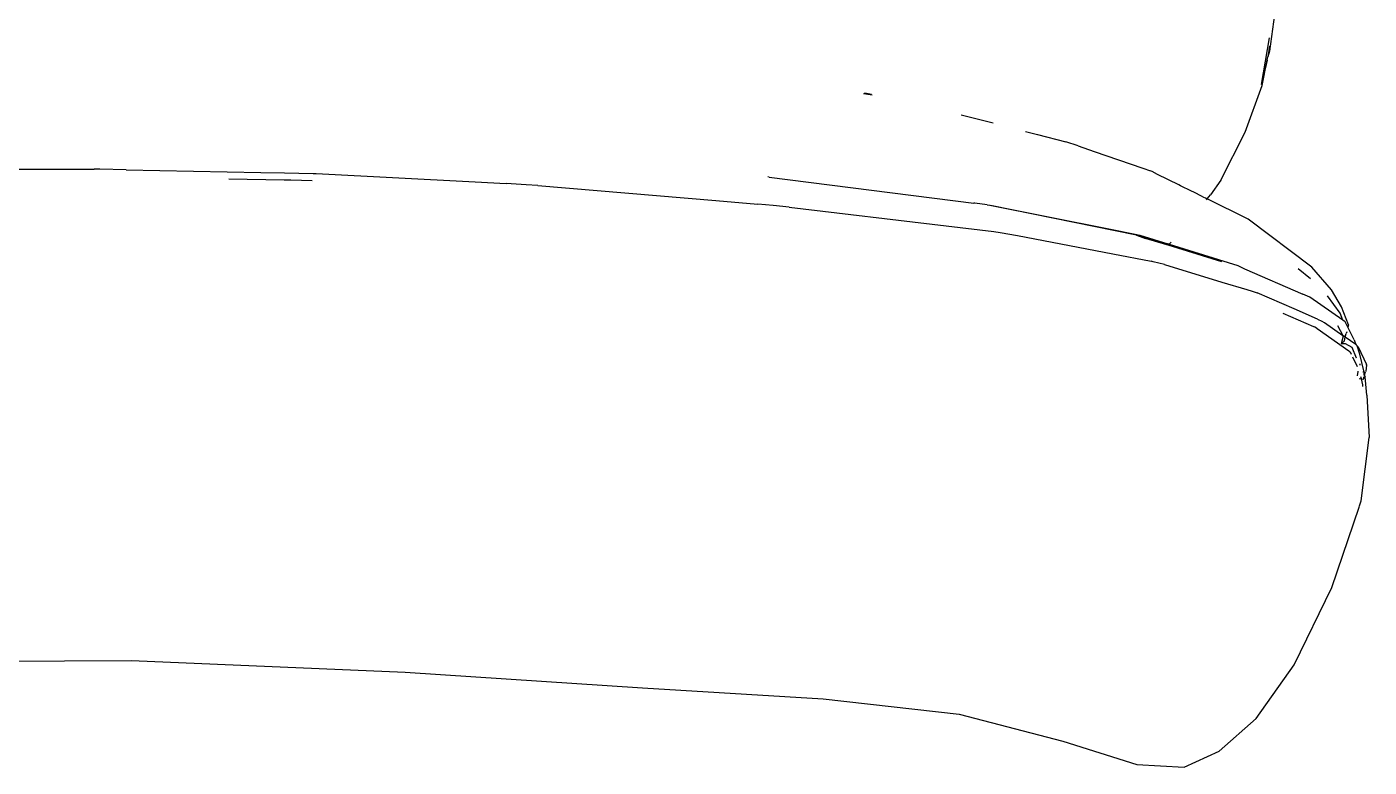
# Model space of a CAD drawing. Header units: millimetres. Extents: x 182 to 575, y -105 to 95.
# Drawn here: x 368.0176 to 368.1932, y -1.8435 to -1.7466 of the extents above; entities that cross this region are included whole.
import ezdxf

# ---------------------------------------------------------------- set-up
doc = ezdxf.new("R2010")
doc.units = ezdxf.units.MM
doc.header["$MEASUREMENT"] = 0

# ---------------------------------------------------------------- blocks, each defined once
blk = doc.blocks.new('A$C69b3238c')
for p, q in [((0.83473, 0.48288), (0.8354, 0.47806)), ((0.83645, 0.47369), (0.83538, 0.47981)), ((0.83539, 0.47873), (0.83559, 0.47733)), ((0.8354, 0.47806), (0.83559, 0.47733)), ((0.83568, 0.47687), (0.83559, 0.47733)), ((0.83634, 0.47356), (0.83568, 0.47687)), ((0.83568, 0.47687), (0.83645, 0.47369)), ((0.83855, 0.46747), (0.83634, 0.47356)), ((0.88737, 0.47229), (0.88841, 0.47252)), ((0.88737, 0.47229), (0.88849, 0.47248)), ((0.88746, 0.47241), (0.88833, 0.47257)), ((0.8757, 0.46973), (0.87154, 0.46866)), ((0.84176, 0.46119), (0.83855, 0.46747)), ((0.86574, 0.46716), (0.86201, 0.4662)), ((0.8673, 0.46756), (0.86574, 0.46716)), ((0.86043, 0.46565), (0.85832, 0.46492)), ((0.86043, 0.46565), (0.86201, 0.4662)), ((0.85832, 0.46492), (0.85194, 0.46273)), ((0.84726, 0.46056), (0.85002, 0.46193)), ((0.85002, 0.46193), (0.85075, 0.46229)), ((0.85075, 0.46229), (0.85093, 0.46238)), ((0.85194, 0.46273), (0.85093, 0.46238)), ((0.96009, 0.46204), (0.93926, 0.46095)), ((0.96048, 0.46205), (0.96009, 0.46204)), ((0.96424, 0.46214), (0.96048, 0.46205)), ((0.9673, 0.4622), (0.96424, 0.46214)), ((0.98494, 0.46255), (0.9673, 0.4622)), ((0.98494, 0.46255), (0.98837, 0.46261)), ((0.98837, 0.46261), (0.98911, 0.46262)), ((1.01814, 0.46263), (0.98911, 0.46262)), ((0.84176, 0.46119), (0.8431, 0.45925)), ((0.84559, 0.45974), (0.84701, 0.46044)), ((0.84701, 0.46044), (0.84726, 0.46056)), ((0.90083, 0.46155), (0.87404, 0.45818)), ((0.90083, 0.46155), (0.90102, 0.4616)), ((0.93107, 0.46047), (0.90782, 0.45851)), ((0.93107, 0.46047), (0.93263, 0.46057)), ((0.93263, 0.46057), (0.93523, 0.46074)), ((0.93926, 0.46095), (0.93523, 0.46074)), ((0.96338, 0.46121), (0.96062, 0.46112)), ((0.96421, 0.46122), (0.96338, 0.46121)), ((0.96426, 0.46123), (0.96421, 0.46122)), ((0.9715, 0.46137), (0.96426, 0.46123)), ((0.83819, 0.45608), (0.84353, 0.45873)), ((0.84353, 0.45873), (0.8431, 0.45925)), ((0.84353, 0.45873), (0.84371, 0.45882)), ((0.84364, 0.45859), (0.84353, 0.45873)), ((0.84411, 0.45901), (0.84371, 0.45882)), ((0.84411, 0.45901), (0.84537, 0.45963)), ((0.84537, 0.45963), (0.84548, 0.45969)), ((0.84548, 0.45969), (0.84559, 0.45974)), ((0.90782, 0.45851), (0.90229, 0.45805)), ((0.85279, 0.45398), (0.87189, 0.45785)), ((0.87198, 0.45792), (0.85641, 0.45479)), ((0.8723, 0.45796), (0.87198, 0.45792)), ((0.8723, 0.45796), (0.87394, 0.45817)), ((0.87394, 0.45817), (0.87404, 0.45818)), ((0.89821, 0.45763), (0.87769, 0.4552)), ((0.89821, 0.45763), (0.90031, 0.45785)), ((0.90031, 0.45785), (0.90229, 0.45805)), ((0.82983, 0.4498), (0.83819, 0.45608)), ((0.85641, 0.45479), (0.85273, 0.45405)), ((0.87769, 0.4552), (0.87142, 0.45445)), ((0.84824, 0.45305), (0.84852, 0.45279)), ((0.85235, 0.45398), (0.84869, 0.45284)), ((0.84875, 0.45272), (0.85279, 0.45398)), ((0.8488, 0.4527), (0.85159, 0.45355)), ((0.85279, 0.45398), (0.85159, 0.45355)), ((0.85273, 0.45405), (0.85235, 0.45398)), ((0.86835, 0.45395), (0.85587, 0.45153)), ((0.8706, 0.45432), (0.86835, 0.45395)), ((0.87142, 0.45445), (0.8706, 0.45432)), ((0.84852, 0.45279), (0.83951, 0.45)), ((0.84164, 0.4505), (0.84866, 0.45265)), ((0.84852, 0.45279), (0.84869, 0.45284)), ((0.84866, 0.45265), (0.84852, 0.45279)), ((0.84866, 0.45265), (0.84875, 0.45272)), ((0.84875, 0.45272), (0.8488, 0.4527)), ((0.85587, 0.45153), (0.85087, 0.45057)), ((0.82726, 0.44683), (0.82983, 0.4498)), ((0.83002, 0.44825), (0.83162, 0.44958)), ((0.83866, 0.44959), (0.83102, 0.44627)), ((0.83951, 0.45), (0.83866, 0.44959)), ((0.8491, 0.45012), (0.84161, 0.44784)), ((0.8491, 0.45012), (0.85058, 0.4505)), ((0.85058, 0.4505), (0.85087, 0.45057)), ((0.84161, 0.44784), (0.83833, 0.44685)), ((0.82596, 0.44462), (0.82726, 0.44683)), ((0.82612, 0.44375), (0.82778, 0.44604)), ((0.83012, 0.44585), (0.83102, 0.44627)), ((0.83217, 0.44433), (0.83698, 0.44644)), ((0.83763, 0.44664), (0.83698, 0.44644)), ((0.83833, 0.44685), (0.83763, 0.44664)), ((0.82506, 0.44226), (0.82596, 0.44462)), ((0.82581, 0.44286), (0.83012, 0.44585)), ((0.82911, 0.443), (0.83217, 0.44433)), ((0.82514, 0.44193), (0.8255, 0.44265)), ((0.8255, 0.44265), (0.82581, 0.44286)), ((0.82581, 0.44286), (0.82612, 0.44375)), ((0.82818, 0.44253), (0.82581, 0.44086)), ((0.82823, 0.44255), (0.82818, 0.44253)), ((0.82852, 0.44274), (0.82823, 0.44255)), ((0.82911, 0.443), (0.82852, 0.44274)), ((0.83365, 0.44378), (0.82964, 0.44203)), ((0.8243, 0.44027), (0.82514, 0.44193)), ((0.82915, 0.44175), (0.82499, 0.43883)), ((0.82506, 0.44226), (0.82514, 0.44193)), ((0.82514, 0.44193), (0.82516, 0.44184)), ((0.82529, 0.44133), (0.82534, 0.44111)), ((0.82547, 0.44062), (0.82534, 0.44111)), ((0.82547, 0.44062), (0.82581, 0.44086)), ((0.82581, 0.44086), (0.82574, 0.44074)), ((0.82574, 0.44074), (0.82599, 0.43977)), ((0.82647, 0.44215), (0.82581, 0.44086)), ((0.82915, 0.44175), (0.8292, 0.44177)), ((0.8292, 0.44177), (0.82949, 0.44196)), ((0.82964, 0.44203), (0.82949, 0.44196)), ((0.82379, 0.43938), (0.8227, 0.43706)), ((0.82395, 0.43953), (0.82364, 0.43859)), ((0.82381, 0.43942), (0.82379, 0.43938)), ((0.82381, 0.43942), (0.82395, 0.43953)), ((0.82395, 0.43953), (0.82402, 0.43961)), ((0.8241, 0.43966), (0.82402, 0.43961)), ((0.82402, 0.4379), (0.82456, 0.43929)), ((0.8241, 0.43966), (0.82547, 0.44062)), ((0.8243, 0.44027), (0.8241, 0.43966)), ((0.82456, 0.43929), (0.82545, 0.43976)), ((0.82545, 0.43976), (0.82599, 0.43977)), ((0.82559, 0.44015), (0.82547, 0.44062)), ((0.82599, 0.43977), (0.82559, 0.44015)), ((0.82364, 0.43859), (0.82303, 0.43603)), ((0.82389, 0.43675), (0.82448, 0.43799)), ((0.82402, 0.43788), (0.82402, 0.4379)), ((0.82464, 0.43834), (0.82479, 0.43865)), ((0.82492, 0.43876), (0.82479, 0.43865)), ((0.82499, 0.43883), (0.82492, 0.43876)), ((0.82265, 0.43303), (0.82289, 0.43544)), ((0.82271, 0.43697), (0.8227, 0.43706)), ((0.82271, 0.43697), (0.8228, 0.43618)), ((0.8228, 0.43618), (0.82281, 0.43609)), ((0.82294, 0.43565), (0.82281, 0.43609)), ((0.82296, 0.43559), (0.82289, 0.43544)), ((0.82302, 0.43571), (0.82294, 0.43565)), ((0.82296, 0.43559), (0.82294, 0.43565)), ((0.82298, 0.43603), (0.82303, 0.43603)), ((0.823, 0.43588), (0.82298, 0.43603)), ((0.82303, 0.43603), (0.823, 0.43588)), ((0.82302, 0.43571), (0.823, 0.43588)), ((0.82306, 0.43521), (0.823, 0.43545)), ((0.82303, 0.43603), (0.82317, 0.43605)), ((0.82306, 0.43521), (0.82305, 0.43545)), ((0.82337, 0.43518), (0.82343, 0.43545)), ((0.82357, 0.43716), (0.82358, 0.43707)), ((0.82358, 0.43707), (0.82359, 0.43697)), ((0.82361, 0.437), (0.82358, 0.43707)), ((0.82382, 0.43613), (0.82385, 0.43613)), ((0.82383, 0.4362), (0.82385, 0.43613)), ((0.82385, 0.43613), (0.82392, 0.43558)), ((0.82308, 0.43515), (0.82306, 0.43521)), ((0.82337, 0.43518), (0.82308, 0.43515)), ((0.82317, 0.43417), (0.82319, 0.43441)), ((0.82319, 0.43441), (0.82337, 0.43518)), ((0.82364, 0.43521), (0.82337, 0.43518)), ((0.82265, 0.43303), (0.82235, 0.42748)), ((0.82339, 0.41919), (0.82235, 0.42748)), ((0.82363, 0.41854), (0.82339, 0.41919)), ((0.82365, 0.41837), (0.82363, 0.41854)), ((0.82723, 0.40785), (0.82365, 0.41837)), ((0.83215, 0.39773), (0.82723, 0.40785)), ((0.83711, 0.39074), (0.83215, 0.39773)), ((0.94843, 0.39679), (0.91739, 0.39475)), ((0.98422, 0.39829), (0.94843, 0.39679)), ((1.01552, 0.39815), (0.98422, 0.39829)), ((0.89378, 0.39328), (0.87599, 0.3913)), ((0.91739, 0.39475), (0.89378, 0.39328)), ((0.84196, 0.38643), (0.83711, 0.39074)), ((0.87599, 0.3913), (0.86243, 0.38774)), ((0.84654, 0.38435), (0.84196, 0.38643)), ((0.86243, 0.38774), (0.85274, 0.38471)), ((0.85274, 0.38471), (0.84654, 0.38435))]:
    blk.add_line(p, q)

msp = doc.modelspace()

# ---------------------------------------------------------------- block references
at = {"xscale": -1}
msp.add_blockref('A$C69b3238c', (369.01554, -2.22784), dxfattribs=at)

doc.saveas('drawing.dxf')
